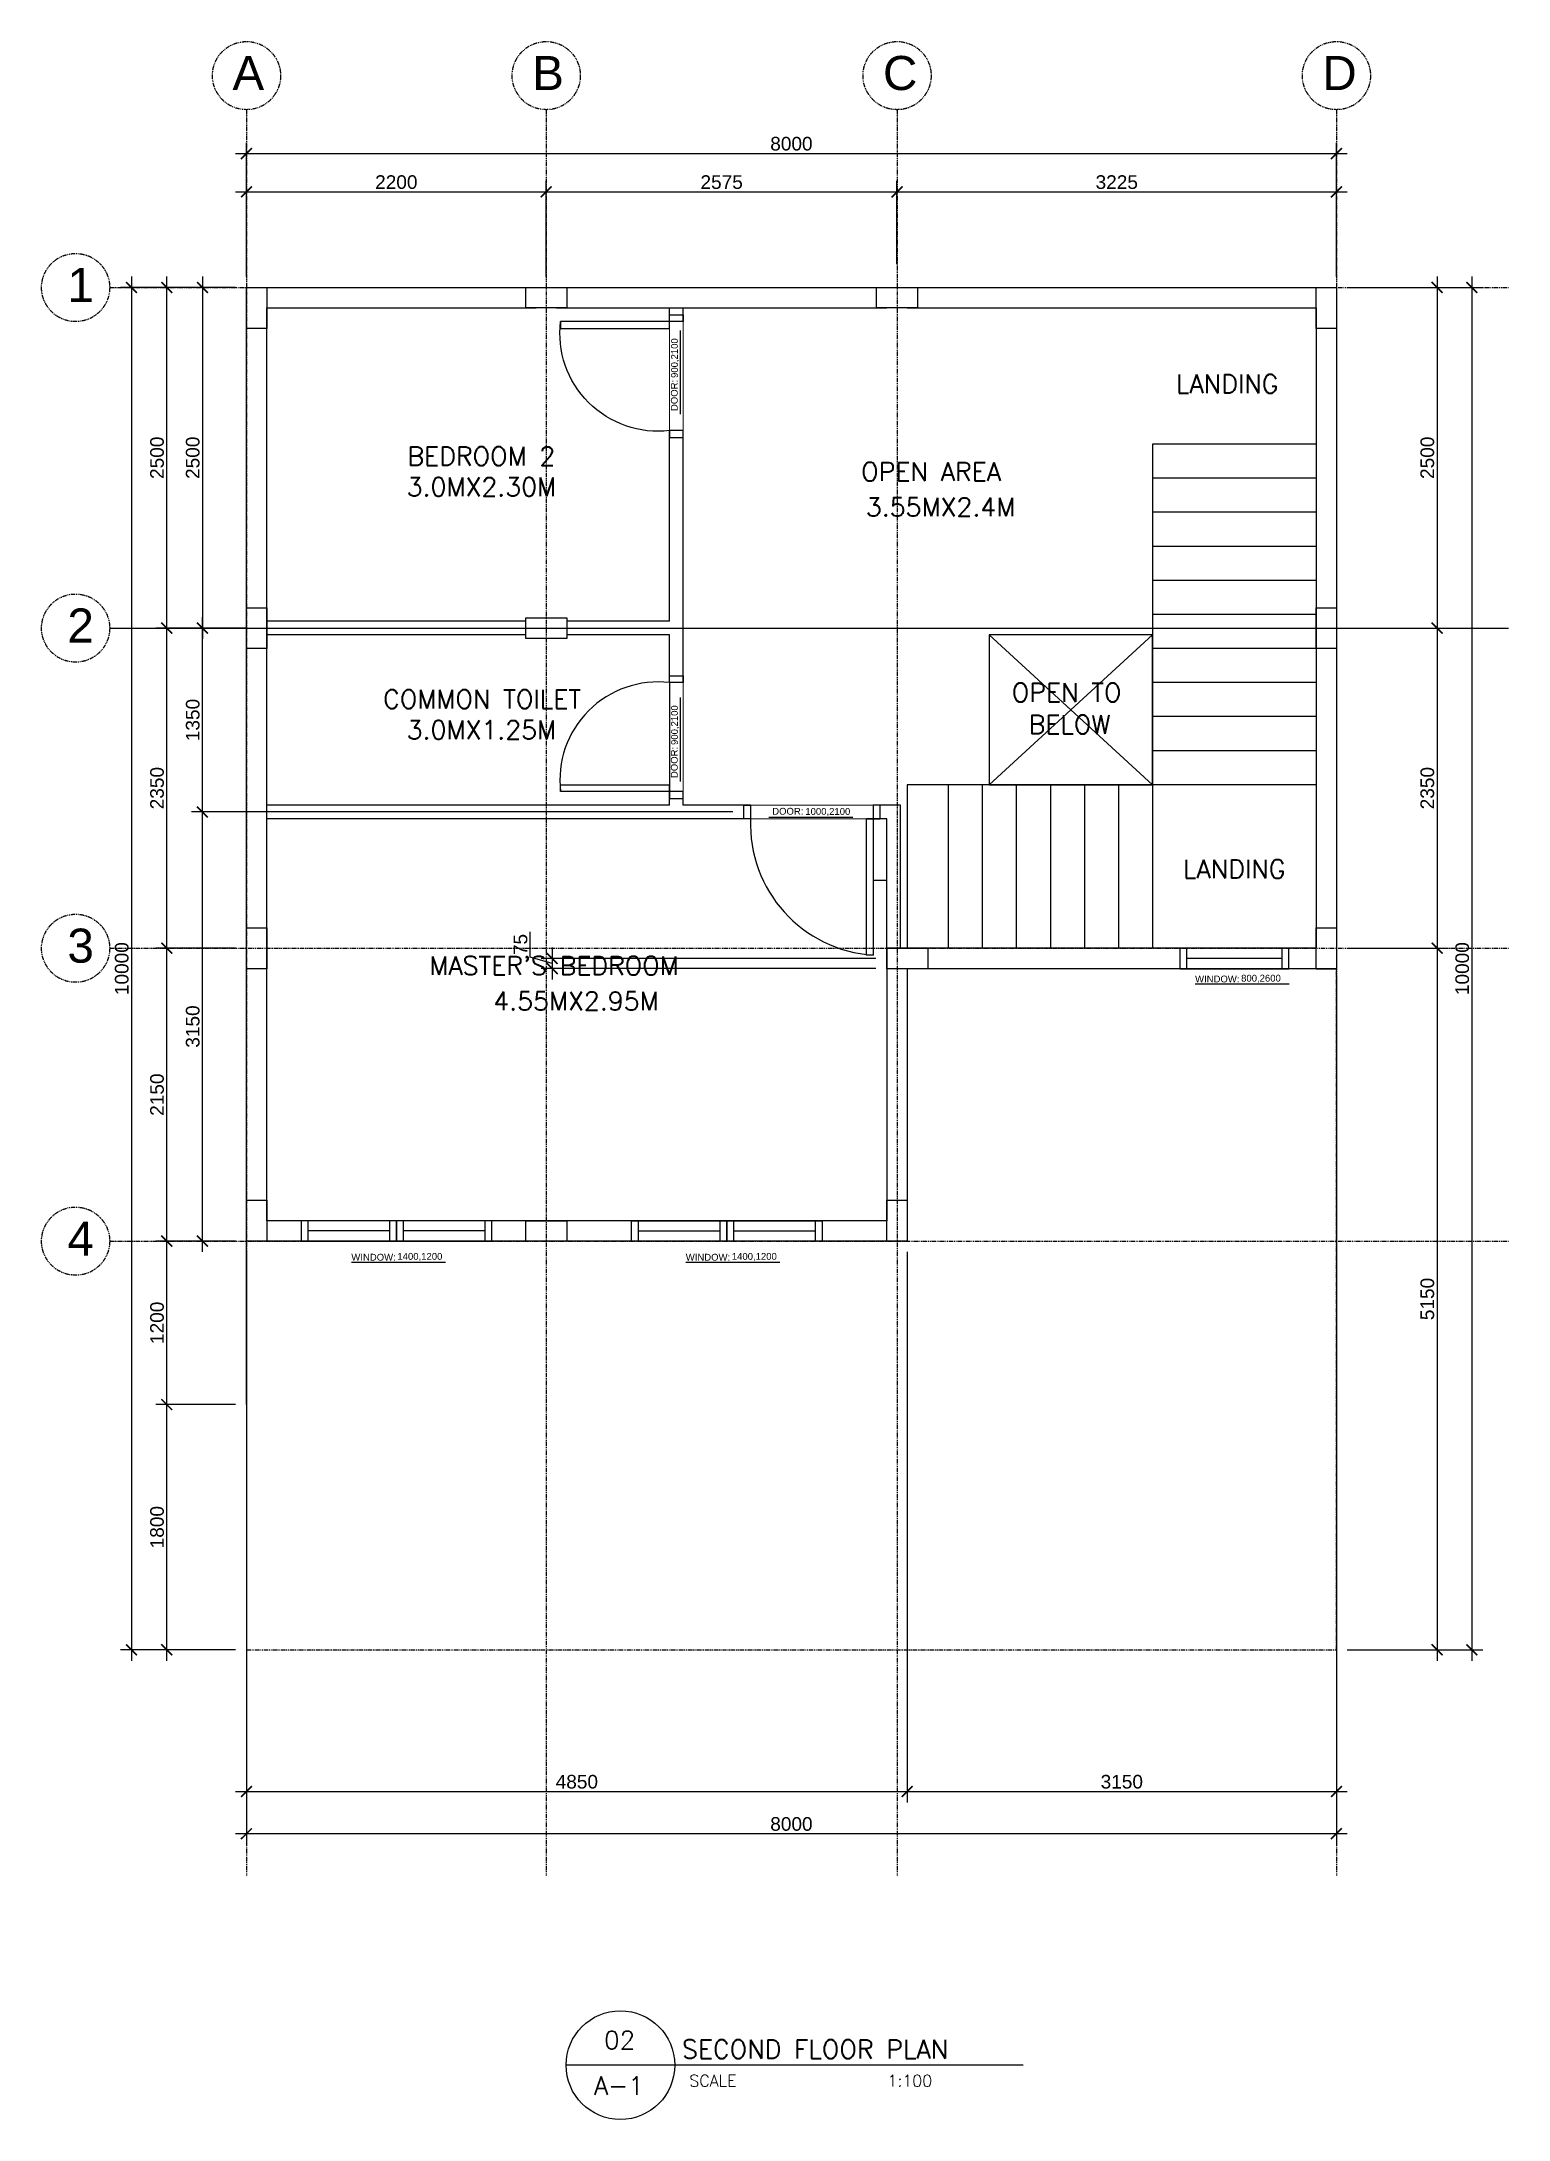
# Model space of a CAD drawing. Header units: millimetres. Extents: x 1491 to 12258, y 717 to 15969.
import ezdxf

# ---------------------------------------------------------------- set-up
doc = ezdxf.new("R2010")
doc.units = ezdxf.units.MM
doc.linetypes.add('PHANTOM', pattern=[63.5, 31.75, -6.35, 6.35, -6.35, 6.35, -6.35])
for name, color, linetype in [('ANNO-TEXTS', 7, 'Continuous'), ('COLUMN', 7, 'Continuous'), ('DOOR-SWING', 7, 'Continuous'), ('FLOOR-REF-OLD', 8, 'Continuous'), ('JAMB', 7, 'Continuous'), ('P-BG', 7, 'Continuous'), ('STAIR', 7, 'Continuous'), ('WALL', 7, 'Continuous'), ('WINDOW', 7, 'Continuous')]:
    doc.layers.add(name, color=color, linetype=linetype)
doc.layers.add('DOOR', color=7, linetype='Continuous', lineweight=9)
doc.styles.add('ROMANS', font='romans.shx', dxfattribs={"width": 0.8})
doc.styles.add('SIMPLEX', font='simplex.shx', dxfattribs={"width": 0.9, "height": 0.7})
doc.styles.get("Standard").update_dxf_attribs({"font": 'arial.ttf'})
doc.dimstyles.new('2', dxfattribs={"dimtxt": 100, "dimasz": 80, "dimexe": 80, "dimexo": 80, "dimgap": 20, "dimtad": 1, "dimdec": 0, "dimtxsty": 'Standard', "dimblk": 'ARCHTICK', "dimcen": 2.5, "dimdle": 80, "dimclrd": 253, "dimclre": 253, "dimclrt": 1, "dimazin": 3, "dimtfac": 1, "dimtdec": 0, "dimtmove": 0, "dimatfit": 3})

# ---------------------------------------------------------------- blocks, each defined once
blk = doc.blocks.new('_ArchTick')
at = {"color": 0, "linetype": 'ByBlock', "const_width": 0.15}
blk.add_lwpolyline([(-0.5, -0.5), (0.5, 0.5)], dxfattribs=at)
blk = doc.blocks.new('*D30')
at = {"color": 253, "lineweight": -2, "transparency": 16777216}
for p, q in [((2151, 14244), (2151, 4084)), ((2915, 14164), (2071, 14164)), ((2915, 4164), (2071, 4164))]:
    blk.add_line(p, q, dxfattribs=at)
at = {"layer": 'Defpoints', "color": 0, "transparency": 16777216}
for p in [(2995, 14164), (2151, 4164), (2995, 4164)]:
    blk.add_point(p, dxfattribs=at)
at = {"color": 253, "lineweight": -2, "transparency": 16777216, "xscale": 80, "yscale": 80, "zscale": 80}
for p, rotation in [((2151, 14164), 90), ((2151, 4164), 270)]:
    blk.add_blockref('_ArchTick', p, dxfattribs=dict(at, rotation=rotation))
at = {"color": 1, "transparency": 16777216, "insert": (2080, 9164), "char_height": 100, "attachment_point": 5, "rotation": 90}
blk.add_mtext('\\A1;10000', dxfattribs=at)
blk = doc.blocks.new('*D31')
at = {"color": 253, "lineweight": -2, "transparency": 16777216}
for p, q in [((2915, 15147), (11075, 15147)), ((2995, 14244), (2995, 15227)), ((10995, 14244), (10995, 15227))]:
    blk.add_line(p, q, dxfattribs=at)
at = {"layer": 'Defpoints', "color": 0, "transparency": 16777216}
for p in [(10995, 15147), (2995, 14164), (10995, 14164)]:
    blk.add_point(p, dxfattribs=at)
at = {"color": 253, "lineweight": -2, "transparency": 16777216, "xscale": 80, "yscale": 80, "zscale": 80, "rotation": 180}
blk.add_blockref('_ArchTick', (2995, 15147), dxfattribs=at)
at = {"color": 253, "lineweight": -2, "transparency": 16777216, "xscale": 80, "yscale": 80, "zscale": 80}
blk.add_blockref('_ArchTick', (10995, 15147), dxfattribs=at)
at = {"color": 1, "transparency": 16777216, "insert": (6995, 15219), "char_height": 100, "attachment_point": 5}
blk.add_mtext('\\A1;8000', dxfattribs=at)
blk = doc.blocks.new('*D26')
at = {"color": 253, "lineweight": -2, "transparency": 16777216}
for p, q in [((2915, 14866), (5275, 14866)), ((2995, 14244), (2995, 14946)), ((5195, 14244), (5195, 14946))]:
    blk.add_line(p, q, dxfattribs=at)
at = {"layer": 'Defpoints', "color": 0, "transparency": 16777216}
for p in [(5195, 14866), (2995, 14164), (5195, 14164)]:
    blk.add_point(p, dxfattribs=at)
at = {"color": 253, "lineweight": -2, "transparency": 16777216, "xscale": 80, "yscale": 80, "zscale": 80, "rotation": 180}
blk.add_blockref('_ArchTick', (2995, 14866), dxfattribs=at)
at = {"color": 253, "lineweight": -2, "transparency": 16777216, "xscale": 80, "yscale": 80, "zscale": 80}
blk.add_blockref('_ArchTick', (5195, 14866), dxfattribs=at)
at = {"color": 1, "transparency": 16777216, "insert": (4095, 14937), "char_height": 100, "attachment_point": 5}
blk.add_mtext('\\A1;2200', dxfattribs=at)
blk = doc.blocks.new('*D32')
at = {"color": 253, "lineweight": -2, "transparency": 16777216}
for p, q in [((5115, 14866), (7850, 14866)), ((5195, 14244), (5195, 14946)), ((7770, 14334), (7770, 14946))]:
    blk.add_line(p, q, dxfattribs=at)
at = {"layer": 'Defpoints', "color": 0, "transparency": 16777216}
for p in [(7770, 14866), (7770, 14254), (5195, 14164)]:
    blk.add_point(p, dxfattribs=at)
at = {"color": 253, "lineweight": -2, "transparency": 16777216, "xscale": 80, "yscale": 80, "zscale": 80, "rotation": 180}
blk.add_blockref('_ArchTick', (5195, 14866), dxfattribs=at)
at = {"color": 253, "lineweight": -2, "transparency": 16777216, "xscale": 80, "yscale": 80, "zscale": 80}
blk.add_blockref('_ArchTick', (7770, 14866), dxfattribs=at)
at = {"color": 1, "transparency": 16777216, "insert": (6483, 14937), "char_height": 100, "attachment_point": 5}
blk.add_mtext('\\A1;2575', dxfattribs=at)
blk = doc.blocks.new('*D33')
at = {"color": 253, "lineweight": -2, "transparency": 16777216}
for p, q in [((7690, 14866), (11075, 14866)), ((7770, 14334), (7770, 14946)), ((10995, 14346), (10995, 14946))]:
    blk.add_line(p, q, dxfattribs=at)
at = {"layer": 'Defpoints', "color": 0, "transparency": 16777216}
for p in [(10995, 14866), (7770, 14254), (10995, 14266)]:
    blk.add_point(p, dxfattribs=at)
at = {"color": 253, "lineweight": -2, "transparency": 16777216, "xscale": 80, "yscale": 80, "zscale": 80, "rotation": 180}
blk.add_blockref('_ArchTick', (7770, 14866), dxfattribs=at)
at = {"color": 253, "lineweight": -2, "transparency": 16777216, "xscale": 80, "yscale": 80, "zscale": 80}
blk.add_blockref('_ArchTick', (10995, 14866), dxfattribs=at)
at = {"color": 1, "transparency": 16777216, "insert": (9383, 14937), "char_height": 100, "attachment_point": 5}
blk.add_mtext('\\A1;3225', dxfattribs=at)
blk = doc.blocks.new('*D27')
at = {"color": 253, "lineweight": -2, "transparency": 16777216}
for p, q in [((2915, 5964), (2330, 5964)), ((2410, 4084), (2410, 6044)), ((2915, 4164), (2330, 4164))]:
    blk.add_line(p, q, dxfattribs=at)
at = {"layer": 'Defpoints', "color": 0, "transparency": 16777216}
for p in [(2410, 5964), (2995, 5964), (2995, 4164)]:
    blk.add_point(p, dxfattribs=at)
at = {"color": 253, "lineweight": -2, "transparency": 16777216, "xscale": 80, "yscale": 80, "zscale": 80}
for p, rotation in [((2410, 5964), 90), ((2410, 4164), 270)]:
    blk.add_blockref('_ArchTick', p, dxfattribs=dict(at, rotation=rotation))
at = {"color": 1, "transparency": 16777216, "insert": (2339, 5064), "char_height": 100, "attachment_point": 5, "rotation": 90}
blk.add_mtext('\\A1;1800', dxfattribs=at)
blk = doc.blocks.new('*D34')
at = {"color": 253, "lineweight": -2, "transparency": 16777216}
for p, q in [((2410, 5884), (2410, 7244)), ((2915, 7164), (2330, 7164)), ((2915, 5964), (2330, 5964))]:
    blk.add_line(p, q, dxfattribs=at)
at = {"layer": 'Defpoints', "color": 0, "transparency": 16777216}
for p in [(2410, 7164), (2995, 7164), (2995, 5964)]:
    blk.add_point(p, dxfattribs=at)
at = {"color": 253, "lineweight": -2, "transparency": 16777216, "xscale": 80, "yscale": 80, "zscale": 80}
for p, rotation in [((2410, 7164), 90), ((2410, 5964), 270)]:
    blk.add_blockref('_ArchTick', p, dxfattribs=dict(at, rotation=rotation))
at = {"color": 1, "transparency": 16777216, "insert": (2339, 6564), "char_height": 100, "attachment_point": 5, "rotation": 90}
blk.add_mtext('\\A1;1200', dxfattribs=at)
blk = doc.blocks.new('*D35')
at = {"color": 253, "lineweight": -2, "transparency": 16777216}
for p, q in [((2915, 9314), (2330, 9314)), ((2410, 7084), (2410, 9394)), ((2915, 7164), (2330, 7164))]:
    blk.add_line(p, q, dxfattribs=at)
at = {"layer": 'Defpoints', "color": 0, "transparency": 16777216}
for p in [(2410, 9314), (2995, 9314), (2995, 7164)]:
    blk.add_point(p, dxfattribs=at)
at = {"color": 253, "lineweight": -2, "transparency": 16777216, "xscale": 80, "yscale": 80, "zscale": 80}
for p, rotation in [((2410, 9314), 90), ((2410, 7164), 270)]:
    blk.add_blockref('_ArchTick', p, dxfattribs=dict(at, rotation=rotation))
at = {"color": 1, "transparency": 16777216, "insert": (2339, 8239), "char_height": 100, "attachment_point": 5, "rotation": 90}
blk.add_mtext('\\A1;2150', dxfattribs=at)
blk = doc.blocks.new('*D36')
at = {"color": 253, "lineweight": -2, "transparency": 16777216}
for p, q in [((2915, 11664), (2330, 11664)), ((2410, 9234), (2410, 11744)), ((2915, 9314), (2330, 9314))]:
    blk.add_line(p, q, dxfattribs=at)
at = {"layer": 'Defpoints', "color": 0, "transparency": 16777216}
for p in [(2410, 11664), (2995, 11664), (2995, 9314)]:
    blk.add_point(p, dxfattribs=at)
at = {"color": 253, "lineweight": -2, "transparency": 16777216, "xscale": 80, "yscale": 80, "zscale": 80}
for p, rotation in [((2410, 11664), 90), ((2410, 9314), 270)]:
    blk.add_blockref('_ArchTick', p, dxfattribs=dict(at, rotation=rotation))
at = {"color": 1, "transparency": 16777216, "insert": (2339, 10489), "char_height": 100, "attachment_point": 5, "rotation": 90}
blk.add_mtext('\\A1;2350', dxfattribs=at)
blk = doc.blocks.new('*D37')
at = {"color": 253, "lineweight": -2, "transparency": 16777216}
for p, q in [((2410, 11584), (2410, 14244)), ((2915, 14164), (2330, 14164)), ((2915, 11664), (2330, 11664))]:
    blk.add_line(p, q, dxfattribs=at)
at = {"layer": 'Defpoints', "color": 0, "transparency": 16777216}
for p in [(2410, 14164), (2995, 14164), (2995, 11664)]:
    blk.add_point(p, dxfattribs=at)
at = {"color": 253, "lineweight": -2, "transparency": 16777216, "xscale": 80, "yscale": 80, "zscale": 80}
for p, rotation in [((2410, 14164), 90), ((2410, 11664), 270)]:
    blk.add_blockref('_ArchTick', p, dxfattribs=dict(at, rotation=rotation))
at = {"color": 1, "transparency": 16777216, "insert": (2339, 12914), "char_height": 100, "attachment_point": 5, "rotation": 90}
blk.add_mtext('\\A1;2500', dxfattribs=at)
blk = doc.blocks.new('*D28')
at = {"color": 253, "lineweight": -2, "transparency": 16777216}
for p, q in [((2672, 14244), (2672, 11584)), ((2915, 14164), (2592, 14164)), ((2915, 11664), (2592, 11664))]:
    blk.add_line(p, q, dxfattribs=at)
at = {"layer": 'Defpoints', "color": 0, "transparency": 16777216}
for p in [(2995, 14164), (2672, 11664), (2995, 11664)]:
    blk.add_point(p, dxfattribs=at)
at = {"color": 253, "lineweight": -2, "transparency": 16777216, "xscale": 80, "yscale": 80, "zscale": 80}
for p, rotation in [((2672, 14164), 90), ((2672, 11664), 270)]:
    blk.add_blockref('_ArchTick', p, dxfattribs=dict(at, rotation=rotation))
at = {"color": 1, "transparency": 16777216, "insert": (2601, 12914), "char_height": 100, "attachment_point": 5, "rotation": 90}
blk.add_mtext('\\A1;2500', dxfattribs=at)
blk = doc.blocks.new('*D38')
at = {"color": 253, "lineweight": -2, "transparency": 16777216}
for p, q in [((5078, 9249), (5078, 9433)), ((5239, 9319), (5239, 9084)), ((5239, 9201), (5078, 9249)), ((7615, 9239), (5159, 9239)), ((7615, 9164), (5159, 9164))]:
    blk.add_line(p, q, dxfattribs=at)
at = {"layer": 'Defpoints', "color": 0, "transparency": 16777216}
for p in [(5239, 9164), (7695, 9239), (7695, 9164)]:
    blk.add_point(p, dxfattribs=at)
at = {"color": 253, "lineweight": -2, "transparency": 16777216, "xscale": 80, "yscale": 80, "zscale": 80}
for p, rotation in [((5239, 9239), 90), ((5239, 9164), 270)]:
    blk.add_blockref('_ArchTick', p, dxfattribs=dict(at, rotation=rotation))
at = {"color": 1, "transparency": 16777216, "insert": (5007, 9341), "char_height": 100, "attachment_point": 5, "rotation": 90}
blk.add_mtext('\\A1;75', dxfattribs=at)
blk = doc.blocks.new('*D29')
at = {"color": 253, "lineweight": -2, "transparency": 16777216}
for p, q in [((2995, 5884), (2995, 3044)), ((7845, 5884), (7845, 3044)), ((2915, 3124), (7925, 3124))]:
    blk.add_line(p, q, dxfattribs=at)
at = {"layer": 'Defpoints', "color": 0, "transparency": 16777216}
for p in [(2995, 5964), (7845, 5964), (7845, 3124)]:
    blk.add_point(p, dxfattribs=at)
at = {"color": 253, "lineweight": -2, "transparency": 16777216, "xscale": 80, "yscale": 80, "zscale": 80, "rotation": 180}
blk.add_blockref('_ArchTick', (2995, 3124), dxfattribs=at)
at = {"color": 253, "lineweight": -2, "transparency": 16777216, "xscale": 80, "yscale": 80, "zscale": 80}
blk.add_blockref('_ArchTick', (7845, 3124), dxfattribs=at)
at = {"color": 1, "transparency": 16777216, "insert": (5420, 3195), "char_height": 100, "attachment_point": 5}
blk.add_mtext('\\A1;4850', dxfattribs=at)
blk = doc.blocks.new('*D39')
at = {"color": 253, "lineweight": -2, "transparency": 16777216}
for p, q in [((10995, 9084), (10995, 3044)), ((7845, 7084), (7845, 3044)), ((7765, 3124), (11075, 3124))]:
    blk.add_line(p, q, dxfattribs=at)
at = {"layer": 'Defpoints', "color": 0, "transparency": 16777216}
for p in [(10995, 9164), (7845, 7164), (10995, 3124)]:
    blk.add_point(p, dxfattribs=at)
at = {"color": 253, "lineweight": -2, "transparency": 16777216, "xscale": 80, "yscale": 80, "zscale": 80, "rotation": 180}
blk.add_blockref('_ArchTick', (7845, 3124), dxfattribs=at)
at = {"color": 253, "lineweight": -2, "transparency": 16777216, "xscale": 80, "yscale": 80, "zscale": 80}
blk.add_blockref('_ArchTick', (10995, 3124), dxfattribs=at)
at = {"color": 1, "transparency": 16777216, "insert": (9420, 3195), "char_height": 100, "attachment_point": 5}
blk.add_mtext('\\A1;3150', dxfattribs=at)
blk = doc.blocks.new('*D40')
at = {"color": 253, "lineweight": -2, "transparency": 16777216}
for p, q in [((10995, 9084), (10995, 2734)), ((2995, 7084), (2995, 2734)), ((11075, 2814), (2915, 2814))]:
    blk.add_line(p, q, dxfattribs=at)
at = {"layer": 'Defpoints', "color": 0, "transparency": 16777216}
for p in [(10995, 9164), (2995, 7164), (2995, 2814)]:
    blk.add_point(p, dxfattribs=at)
at = {"color": 253, "lineweight": -2, "transparency": 16777216, "xscale": 80, "yscale": 80, "zscale": 80, "rotation": 180}
blk.add_blockref('_ArchTick', (2995, 2814), dxfattribs=at)
at = {"color": 253, "lineweight": -2, "transparency": 16777216, "xscale": 80, "yscale": 80, "zscale": 80}
blk.add_blockref('_ArchTick', (10995, 2814), dxfattribs=at)
at = {"color": 1, "transparency": 16777216, "insert": (6995, 2885), "char_height": 100, "attachment_point": 5}
blk.add_mtext('\\A1;8000', dxfattribs=at)
blk = doc.blocks.new('*D41')
at = {"color": 253, "lineweight": -2, "transparency": 16777216}
for p, q in [((11990, 14244), (11990, 4084)), ((11075, 14164), (12070, 14164)), ((11075, 4164), (12070, 4164))]:
    blk.add_line(p, q, dxfattribs=at)
at = {"layer": 'Defpoints', "color": 0, "transparency": 16777216}
for p in [(10995, 14164), (10995, 4164), (11990, 4164)]:
    blk.add_point(p, dxfattribs=at)
at = {"color": 253, "lineweight": -2, "transparency": 16777216, "xscale": 80, "yscale": 80, "zscale": 80}
for p, rotation in [((11990, 14164), 90), ((11990, 4164), 270)]:
    blk.add_blockref('_ArchTick', p, dxfattribs=dict(at, rotation=rotation))
at = {"color": 1, "transparency": 16777216, "insert": (11919, 9164), "char_height": 100, "attachment_point": 5, "rotation": 90}
blk.add_mtext('\\A1;10000', dxfattribs=at)
blk = doc.blocks.new('*D42')
at = {"color": 253, "lineweight": -2, "transparency": 16777216}
for p, q in [((11734, 14244), (11734, 11584)), ((11075, 14164), (11814, 14164)), ((11075, 11664), (11814, 11664))]:
    blk.add_line(p, q, dxfattribs=at)
at = {"layer": 'Defpoints', "color": 0, "transparency": 16777216}
for p in [(10995, 14164), (10995, 11664), (11734, 11664)]:
    blk.add_point(p, dxfattribs=at)
at = {"color": 253, "lineweight": -2, "transparency": 16777216, "xscale": 80, "yscale": 80, "zscale": 80}
for p, rotation in [((11734, 14164), 90), ((11734, 11664), 270)]:
    blk.add_blockref('_ArchTick', p, dxfattribs=dict(at, rotation=rotation))
at = {"color": 1, "transparency": 16777216, "insert": (11663, 12914), "char_height": 100, "attachment_point": 5, "rotation": 90}
blk.add_mtext('\\A1;2500', dxfattribs=at)
blk = doc.blocks.new('*D43')
at = {"color": 253, "lineweight": -2, "transparency": 16777216}
for p, q in [((11075, 11664), (11814, 11664)), ((11734, 11744), (11734, 9234)), ((11075, 9314), (11814, 9314))]:
    blk.add_line(p, q, dxfattribs=at)
at = {"layer": 'Defpoints', "color": 0, "transparency": 16777216}
for p in [(10995, 11664), (10995, 9314), (11734, 9314)]:
    blk.add_point(p, dxfattribs=at)
at = {"color": 253, "lineweight": -2, "transparency": 16777216, "xscale": 80, "yscale": 80, "zscale": 80}
for p, rotation in [((11734, 11664), 90), ((11734, 9314), 270)]:
    blk.add_blockref('_ArchTick', p, dxfattribs=dict(at, rotation=rotation))
at = {"color": 1, "transparency": 16777216, "insert": (11663, 10489), "char_height": 100, "attachment_point": 5, "rotation": 90}
blk.add_mtext('\\A1;2350', dxfattribs=at)
blk = doc.blocks.new('*D44')
at = {"color": 253, "lineweight": -2, "transparency": 16777216}
for p, q in [((11075, 9314), (11814, 9314)), ((11734, 9394), (11734, 4084)), ((11075, 4164), (11814, 4164))]:
    blk.add_line(p, q, dxfattribs=at)
at = {"layer": 'Defpoints', "color": 0, "transparency": 16777216}
for p in [(10995, 9314), (10995, 4164), (11734, 4164)]:
    blk.add_point(p, dxfattribs=at)
at = {"color": 253, "lineweight": -2, "transparency": 16777216, "xscale": 80, "yscale": 80, "zscale": 80}
for p, rotation in [((11734, 9314), 90), ((11734, 4164), 270)]:
    blk.add_blockref('_ArchTick', p, dxfattribs=dict(at, rotation=rotation))
at = {"color": 1, "transparency": 16777216, "insert": (11663, 6739), "char_height": 100, "attachment_point": 5, "rotation": 90}
blk.add_mtext('\\A1;5150', dxfattribs=at)
blk = doc.blocks.new('*D45')
at = {"color": 253, "lineweight": -2, "transparency": 16777216}
for p, q in [((2672, 7084), (2672, 10394)), ((6565, 10314), (2592, 10314)), ((2915, 7164), (2592, 7164))]:
    blk.add_line(p, q, dxfattribs=at)
at = {"layer": 'Defpoints', "color": 0, "transparency": 16777216}
for p in [(2672, 10314), (6645, 10314), (2995, 7164)]:
    blk.add_point(p, dxfattribs=at)
at = {"color": 253, "lineweight": -2, "transparency": 16777216, "xscale": 80, "yscale": 80, "zscale": 80}
for p, rotation in [((2672, 10314), 90), ((2672, 7164), 270)]:
    blk.add_blockref('_ArchTick', p, dxfattribs=dict(at, rotation=rotation))
at = {"color": 1, "transparency": 16777216, "insert": (2601, 8739), "char_height": 100, "attachment_point": 5, "rotation": 90}
blk.add_mtext('\\A1;3150', dxfattribs=at)
blk = doc.blocks.new('*D46')
at = {"color": 253, "lineweight": -2, "transparency": 16777216}
for p, q in [((2990, 11664), (2592, 11664)), ((2672, 10234), (2672, 11744)), ((6565, 10314), (2592, 10314))]:
    blk.add_line(p, q, dxfattribs=at)
at = {"layer": 'Defpoints', "color": 0, "transparency": 16777216}
for p in [(2672, 11664), (3070, 11664), (6645, 10314)]:
    blk.add_point(p, dxfattribs=at)
at = {"color": 253, "lineweight": -2, "transparency": 16777216, "xscale": 80, "yscale": 80, "zscale": 80}
for p, rotation in [((2672, 11664), 90), ((2672, 10314), 270)]:
    blk.add_blockref('_ArchTick', p, dxfattribs=dict(at, rotation=rotation))
at = {"color": 1, "transparency": 16777216, "insert": (2601, 10989), "char_height": 100, "attachment_point": 5, "rotation": 90}
blk.add_mtext('\\A1;1350', dxfattribs=at)
blk = doc.blocks.new('DOOR ATTRIBUTE')
blk.add_line((0, 0), (1232, 0))
for tag, p in [('DOOR:', (48, 39)), ('1000,2100', (534, 36))]:
    blk.add_attdef(tag, p, '', height=100)
blk = doc.blocks.new('WINDOW')
blk.add_line((0, 0), (690, 0))
for tag, p in [('WINDOW:', (0, 11)), ('1200,1200', (338, 17))]:
    blk.add_attdef(tag, p, '', height=50)

msp = doc.modelspace()

# ---------------------------------------------------------------- linework, layer by layer
at = {"color": 9, "linetype": 'PHANTOM'}
for p, q in [((2995.5, 15469.2), (2995.5, 2507.7)), ((5195.5, 15469.2), (5195.5, 2507.7)), ((7770.5, 15469.2), (7770.5, 2507.7)), ((10995.5, 15469.2), (10995.5, 2507.7)), ((1991.1, 14163.6), (12258, 14163.6)), ((1991.1, 9313.6), (12258, 9313.6)), ((1991.1, 7163.6), (12258, 7163.6))]:
    msp.add_line(p, q, dxfattribs=at)
for p, q in [((1991.1, 11663.6), (12258, 11663.6)), ((9645.5, 11613.6), (8445.5, 10513.6)), ((9645.5, 10513.6), (8445.5, 11613.6)), ((7595.5, 9813.6), (7695.5, 9813.6))]:
    msp.add_line(p, q)
msp.add_lwpolyline([(9645.5, 11613.6), (8445.5, 11613.6), (8445.5, 10513.6), (9645.5, 10513.6)], close=True)
at = {"color": 8, "linetype": 'PHANTOM'}
msp.add_lwpolyline([(2995.5, 7163.6), (2995.5, 4163.6), (10995.5, 4163.6), (10995.5, 9163.6)], dxfattribs=at)
at = {"color": 9, "linetype": 'PHANTOM'}
for centre in [(2995.5, 15719.2), (5195.5, 15719.2), (7770.5, 15719.2), (10995.5, 15719.2), (1741.1, 14163.6), (1741.1, 11663.6), (1741.1, 9313.6), (1741.1, 7163.6)]:
    msp.add_circle(centre, 250, dxfattribs=at)
at = {"layer": 'COLUMN'}
msp.add_line((7845.5, 7163.6), (7695.5, 7163.6), dxfattribs=at)
for points in [[(2995.5, 14163.6), (3145.5, 14163.6), (3145.5, 13863.6), (2995.5, 13863.6)], [(5345.5, 14163.6), (5345.5, 14013.6), (5045.5, 14013.6), (5045.5, 14163.6)], [(7920.5, 14163.6), (7920.5, 14013.6), (7620.5, 14013.6), (7620.5, 14163.6)], [(10845.5, 14163.6), (10995.5, 14163.6), (10995.5, 13863.6), (10845.5, 13863.6)], [(2995.5, 11813.6), (3145.5, 11813.6), (3145.5, 11513.6), (2995.5, 11513.6)], [(10845.5, 11813.6), (10995.5, 11813.6), (10995.5, 11513.6), (10845.5, 11513.6)], [(5345.5, 11738.6), (5345.5, 11588.6), (5045.5, 11588.6), (5045.5, 11738.6)], [(2995.5, 9463.6), (3145.5, 9463.6), (3145.5, 9163.6), (2995.5, 9163.6)], [(10845.5, 9463.6), (10995.5, 9463.6), (10995.5, 9163.6), (10845.5, 9163.6)], [(7995.5, 9313.6), (7995.5, 9163.6), (7695.5, 9163.6), (7695.5, 9313.6)], [(2995.5, 7463.6), (3145.5, 7463.6), (3145.5, 7163.6), (2995.5, 7163.6)], [(7695.5, 7463.6), (7845.5, 7463.6), (7845.5, 7163.6), (7695.5, 7163.6)], [(5045.5, 7163.6), (5045.5, 7313.6), (5345.5, 7313.6), (5345.5, 7163.6)]]:
    msp.add_lwpolyline(points, close=True, dxfattribs=at)
at = {"layer": 'DOOR'}
for points in [[(6100.5, 13063.6), (6100.5, 13963.6), (6200.5, 13963.6), (6200.5, 13063.6)], [(6100.5, 10413.6), (6100.5, 11313.6), (6200.5, 11313.6), (6200.5, 10413.6)], [(6645.5, 10263.6), (7645.5, 10263.6), (7645.5, 10363.6), (6645.5, 10363.6)]]:
    msp.add_lwpolyline(points, close=True, dxfattribs=at)
at = {"layer": 'DOOR-SWING'}
msp.add_line((6100.5, 11263.6), (6100.5, 10513.6), dxfattribs=at)
for points in [[(6100.5, 13113.6), (6100.5, 13063.6), (6200.5, 13063.6), (6200.5, 13113.6), (6100.5, 13113.6, -0.4849273), (5300.5, 13913.6), (5300.5, 13863.6), (6100.5, 13863.6), (6100.5, 13913.6), (6100.5, 13963.6), (6200.5, 13963.6), (6200.5, 13913.6), (6100.5, 13913.6), (5300.5, 13913.6)], [(6100.5, 11263.6), (6100.5, 11313.6), (6200.5, 11313.6), (6200.5, 11263.6), (6100.5, 11263.6, 0.4849273), (5300.5, 10463.6), (5300.5, 10513.6), (6100.5, 10513.6), (6100.5, 10463.6), (6100.5, 10413.6), (6200.5, 10413.6), (6200.5, 10463.6), (6100.5, 10463.6), (5300.5, 10463.6)], [(6695.5, 10263.6), (6645.5, 10263.6), (6645.5, 10363.6), (6695.5, 10363.6), (6695.5, 10263.6, 0.4077954), (7595.5, 9263.6), (7545.5, 9263.6), (7545.5, 10263.6), (7595.5, 10263.6), (7645.5, 10263.6), (7645.5, 10363.6), (7595.5, 10363.6), (7595.5, 10263.6), (7595.5, 9263.6)]]:
    msp.add_lwpolyline(points, format="xyb", dxfattribs=at)
at = {"layer": 'FLOOR-REF-OLD'}
msp.add_line((2995.5, 5963.6), (2995.5, 7163.6), dxfattribs=at)
at = {"layer": 'JAMB'}
for p, q in [((2995.5, 14013.6), (2995.5, 14163.6)), ((2995.5, 14163.6), (3145.5, 14163.6)), ((5120.5, 14163.6), (5270.5, 14163.6)), ((7695.5, 14163.6), (7845.5, 14163.6)), ((10845.5, 14163.6), (10995.5, 14163.6)), ((10995.5, 14163.6), (10995.5, 14013.6)), ((6100.5, 13863.6), (6100.5, 14013.6)), ((6200.5, 13913.6), (6200.5, 14013.6)), ((6200.5, 11613.6), (6200.5, 11713.6)), ((6100.5, 10363.6), (6100.5, 10513.6)), ((6200.5, 10363.6), (6200.5, 10463.6)), ((6200.5, 10263.6), (6100.5, 10263.6)), ((7695.5, 10263.6), (7545.5, 10263.6)), ((7795.5, 10363.6), (7595.5, 10363.6)), ((7795.5, 10263.6), (7795.5, 10363.6)), ((7845.5, 9313.6), (7695.5, 9313.6)), ((7695.5, 9313.6), (7695.5, 9163.6)), ((10995.5, 9313.6), (10995.5, 9163.6)), ((10845.5, 9163.6), (10995.5, 9163.6)), ((2995.5, 7163.6), (2995.5, 7313.6)), ((7695.5, 7313.6), (7645.5, 7313.6)), ((7845.5, 7313.6), (7845.5, 7163.6)), ((3145.5, 7163.6), (2995.5, 7163.6))]:
    msp.add_line(p, q, dxfattribs=at)
at = {"layer": 'P-BG', "color": 1, "linetype": 'Continuous'}
msp.add_line((8696.1, 1115.4), (5341.1, 1115.4), dxfattribs=at)
msp.add_circle((5739.9, 1115.4), 398.9, dxfattribs=at)
msp.add_circle((5739.9, 1115.4), 398.9, dxfattribs=at)
at = {"layer": 'STAIR'}
for p, q in [((10845.5, 13013.6), (9645.5, 13013.6)), ((9645.5, 13013.6), (9645.5, 9313.6)), ((10845.5, 12763.6), (9645.5, 12763.6)), ((10845.5, 12513.6), (9645.5, 12513.6)), ((10845.5, 12263.6), (9645.5, 12263.6)), ((10845.5, 12013.6), (9645.5, 12013.6)), ((10845.5, 11763.6), (9645.5, 11763.6)), ((10845.5, 11513.6), (9645.5, 11513.6)), ((10845.5, 11263.6), (9645.5, 11263.6)), ((10845.5, 11013.6), (9645.5, 11013.6)), ((10845.5, 10763.6), (9645.5, 10763.6)), ((10845.5, 10513.6), (7845.5, 10513.6)), ((7845.5, 10513.6), (7845.5, 9313.6)), ((8145.5, 10513.6), (8145.5, 9313.6)), ((8395.5, 10513.6), (8395.5, 9313.6)), ((8645.5, 10513.6), (8645.5, 9313.6)), ((8895.5, 10513.6), (8895.5, 9313.6)), ((9145.5, 10513.6), (9145.5, 9313.6)), ((9395.5, 10513.6), (9395.5, 9313.6))]:
    msp.add_line(p, q, dxfattribs=at)
at = {"layer": 'WALL'}
for p, q in [((3145.5, 14163.6), (5120.5, 14163.6)), ((5270.5, 14163.6), (7695.5, 14163.6)), ((7845.5, 14163.6), (10845.5, 14163.6)), ((2995.5, 7313.6), (2995.5, 14013.6)), ((3145.5, 7313.6), (3145.5, 14013.6)), ((3145.5, 14013.6), (5120.5, 14013.6)), ((5270.5, 14013.6), (7695.5, 14013.6)), ((7845.5, 14013.6), (10845.5, 14013.6)), ((10845.5, 14013.6), (10845.5, 9313.6)), ((10995.5, 14013.6), (10995.5, 9313.6)), ((6100.5, 11713.6), (6100.5, 13113.6)), ((6200.5, 11713.6), (6200.5, 13113.6)), ((5045.5, 11713.6), (3145.5, 11713.6)), ((5045.5, 11613.6), (3145.5, 11613.6)), ((6100.5, 11713.6), (5345.5, 11713.6)), ((6100.5, 11613.6), (5345.5, 11613.6)), ((6100.5, 11263.6), (6100.5, 11613.6)), ((6200.5, 11263.6), (6200.5, 11613.6)), ((6100.5, 10363.6), (3145.5, 10363.6)), ((6100.5, 10263.6), (3145.5, 10263.6)), ((6695.5, 10363.6), (6200.5, 10363.6)), ((6695.5, 10263.6), (6200.5, 10263.6)), ((7695.5, 9313.6), (7695.5, 10263.6)), ((7795.5, 9313.6), (7795.5, 10263.6)), ((10845.5, 9313.6), (7845.5, 9313.6)), ((7695.5, 9163.6), (7695.5, 7313.6)), ((10845.5, 9163.6), (7845.5, 9163.6)), ((7845.5, 9163.6), (7845.5, 7313.6)), ((7695.5, 7313.6), (3145.5, 7313.6)), ((7695.5, 7163.6), (3145.5, 7163.6))]:
    msp.add_line(p, q, dxfattribs=at)
at = {"layer": 'WINDOW'}
for p, q in [((9895.5, 9313.6), (9895.5, 9163.6)), ((10595.5, 9313.6), (10595.5, 9163.6)), ((10595.5, 9238.6), (9895.5, 9238.6)), ((3445.5, 7313.6), (3445.5, 7163.6)), ((4045.5, 7238.6), (3445.5, 7238.6)), ((4045.5, 7313.6), (4045.5, 7163.6)), ((4145.5, 7313.6), (4145.5, 7163.6)), ((4745.5, 7238.6), (4145.5, 7238.6)), ((4745.5, 7313.6), (4745.5, 7163.6)), ((5870.5, 7313.6), (5870.5, 7163.6)), ((5870.5, 7238.6), (6470.5, 7238.6)), ((6470.5, 7313.6), (6470.5, 7163.6)), ((6570.5, 7313.6), (6570.5, 7163.6)), ((6570.5, 7238.6), (7170.5, 7238.6)), ((7170.5, 7313.6), (7170.5, 7163.6))]:
    msp.add_line(p, q, dxfattribs=at)
for points in [[(9845.5, 9163.6), (10645.5, 9163.6), (10645.5, 9313.6), (9845.5, 9313.6)], [(3395.5, 7163.6), (4095.5, 7163.6), (4095.5, 7313.6), (3395.5, 7313.6)], [(4095.5, 7163.6), (4795.5, 7163.6), (4795.5, 7313.6), (4095.5, 7313.6)], [(6520.5, 7163.6), (5820.5, 7163.6), (5820.5, 7313.6), (6520.5, 7313.6)], [(7220.5, 7163.6), (6520.5, 7163.6), (6520.5, 7313.6), (7220.5, 7313.6)]]:
    msp.add_lwpolyline(points, close=True, dxfattribs=at)

# ---------------------------------------------------------------- block references
at = {"xscale": 0.5, "yscale": 0.5, "zscale": 0.5, "rotation": 90}
for p in [(6179.8, 13233), (6179.8, 10538.9)]:
    msp.add_blockref('DOOR ATTRIBUTE', p, dxfattribs=at).add_auto_attribs({'1000,2100': '900,2100', 'DOOR:': 'DOOR:'})
at = {"xscale": 0.5, "yscale": 0.5, "zscale": 0.5}
msp.add_blockref('DOOR ATTRIBUTE', (6830.1, 10274.7), dxfattribs=at).add_auto_attribs({'1000,2100': '1000,2100', 'DOOR:': 'DOOR:'})
for p, values in [((9958, 9051.9), {'1200,1200': '800,2600', 'WINDOW:': 'WINDOW:'}), ((3764.9, 7009.7), {'1200,1200': '1400,1200', 'WINDOW:': 'WINDOW:'}), ((6219.7, 7009.7), {'1200,1200': '1400,1200', 'WINDOW:': 'WINDOW:'})]:
    msp.add_blockref('WINDOW', p).add_auto_attribs(values)

# ---------------------------------------------------------------- texts
at = {"color": 4, "style": 'ROMANS'}
for s, p in [('02', (5619.9, 1232.3)), ('A-1', (5547.3, 898.4))]:
    msp.add_text(s, height=132.91, dxfattribs=at).set_placement(p)
at = {"color": 3, "style": 'ROMANS'}
msp.add_text('SCALE                 1:100', height=85.094, dxfattribs=at).set_placement((6245.5, 957.7))
at = {"char_height": 250, "attachment_point": 1}
for s, insert in [('A', (2892.2, 15863.4)), ('B', (5092.2, 15863.4)), ('C', (7667.2, 15863.4)), ('D', (10892.2, 15863.4)), ('1', (1680.9, 14307.8)), ('2', (1680.9, 11807.8)), ('3', (1680.9, 9457.8)), ('4', (1680.9, 7307.8))]:
    msp.add_mtext_dynamic_manual_height_columns(s, width=227.272, gutter_width=6.25, heights=[0], dxfattribs=dict(at, insert=insert))
at = {"layer": 'ANNO-TEXTS', "linetype": 'Continuous', "style": 'SIMPLEX'}
for s, p in [('LANDING', (9816.8, 13388.4)), ('BEDROOM 2', (4176.3, 12858)), ('OPEN AREA', (7506.7, 12743.9)), ('3.0MX2.30M', (4171.3, 12632.4)), ('3.55MX2.4M', (7541.3, 12484.3)), ('COMMON TOILET', (3998.3, 11074.2)), ('OPEN TO ', (8612.4, 11123.6)), ('3.0MX1.25M', (4171.3, 10848.5)), ('BELOW', (8735.6, 10888.5)), ('LANDING', (9868.5, 9827.3)), ("MASTER'S BEDROOM", (4336.1, 9117.9)), ('4.55MX2.95M', (4807, 8858.2)), ('SECOND FLOOR PLAN', (6191.7, 1163.6))]:
    msp.add_text(s, height=136.15, dxfattribs=at).set_placement(p)

# ---------------------------------------------------------------- dimensions: what is measured, and where the dimension line sits
for base, p1, p2, picture, middle in [((10995.5, 15147.5), (2995.5, 14163.6), (10995.5, 14163.6), '*D31', (6995.5, 15218.5)), ((5195.5, 14865.8), (2995.5, 14163.6), (5195.5, 14163.6), '*D26', (4095.5, 14936.8)), ((2995.5, 2814.2), (10995.5, 9163.6), (2995.5, 7163.6), '*D40', (6995.5, 2885.3)), ((7845.5, 3123.9), (2995.5, 5963.6), (7845.5, 5963.6), '*D29', (5420.5, 3195))]:
    dim = msp.add_linear_dim(base=base, p1=p1, p2=p2, dimstyle='2')
    dim.commit()
    dim.dimension.update_dxf_attribs({"geometry": picture, "text_midpoint": middle})
for base, p1, p2, picture, middle in [((7770.5, 14865.8), (5195.5, 14163.6), (7770.5, 14253.8), '*D32', (6483, 14936.8)), ((10995.5, 14865.8), (7770.5, 14253.8), (10995.5, 14265.6), '*D33', (9383, 14936.9)), ((10995.5, 3123.9), (7845.5, 7163.6), (10995.5, 9163.6), '*D39', (9420.5, 3195))]:
    dim = msp.add_linear_dim(base=base, p1=p1, p2=p2, dimstyle='2', override={"dimtmove": 1})
    dim.commit()
    dim.dimension.update_dxf_attribs({"geometry": picture, "text_midpoint": middle})
for base, p1, p2, picture, middle in [((2151, 4163.6), (2995.5, 14163.6), (2995.5, 4163.6), '*D30', (2080, 9163.6)), ((2410, 14163.6), (2995.5, 11663.6), (2995.5, 14163.6), '*D37', (2339, 12913.6)), ((2672.3, 11663.6), (2995.5, 14163.6), (2995.5, 11663.6), '*D28', (2601.2, 12913.6)), ((11989.7, 4163.6), (10995.5, 14163.6), (10995.5, 4163.6), '*D41', (11918.7, 9163.6)), ((11734.1, 11663.6), (10995.5, 14163.6), (10995.5, 11663.6), '*D42', (11663.1, 12913.6)), ((2410, 11663.6), (2995.5, 9313.6), (2995.5, 11663.6), '*D36', (2338.9, 10488.6)), ((2672.3, 11663.6), (6645.5, 10313.6), (3070.5, 11663.6), '*D46', (2601.2, 10988.6)), ((2672.3, 10313.6), (2995.5, 7163.6), (6645.5, 10313.6), '*D45', (2601.2, 8738.6)), ((2410, 5963.6), (2995.5, 4163.6), (2995.5, 5963.6), '*D27', (2339, 5063.6))]:
    dim = msp.add_linear_dim(base=base, p1=p1, p2=p2, angle=90, dimstyle='2')
    dim.commit()
    dim.dimension.update_dxf_attribs({"geometry": picture, "text_midpoint": middle})
for base, p1, p2, picture, middle in [((11734.1, 9313.6), (10995.5, 11663.6), (10995.5, 9313.6), '*D43', (11663, 10488.6)), ((2410, 9313.6), (2995.5, 7163.6), (2995.5, 9313.6), '*D35', (2339, 8238.6)), ((5238.5, 9163.6), (7695.5, 9238.6), (7695.5, 9163.6), '*D38', (5006.8, 9269.4)), ((11734.1, 4163.6), (10995.5, 9313.6), (10995.5, 4163.6), '*D44', (11663.1, 6738.6)), ((2410, 7163.6), (2995.5, 5963.6), (2995.5, 7163.6), '*D34', (2339, 6563.6))]:
    dim = msp.add_linear_dim(base=base, p1=p1, p2=p2, angle=90, dimstyle='2', override={"dimtmove": 1})
    dim.commit()
    dim.dimension.update_dxf_attribs({"geometry": picture, "text_midpoint": middle})

doc.saveas('drawing.dxf')
